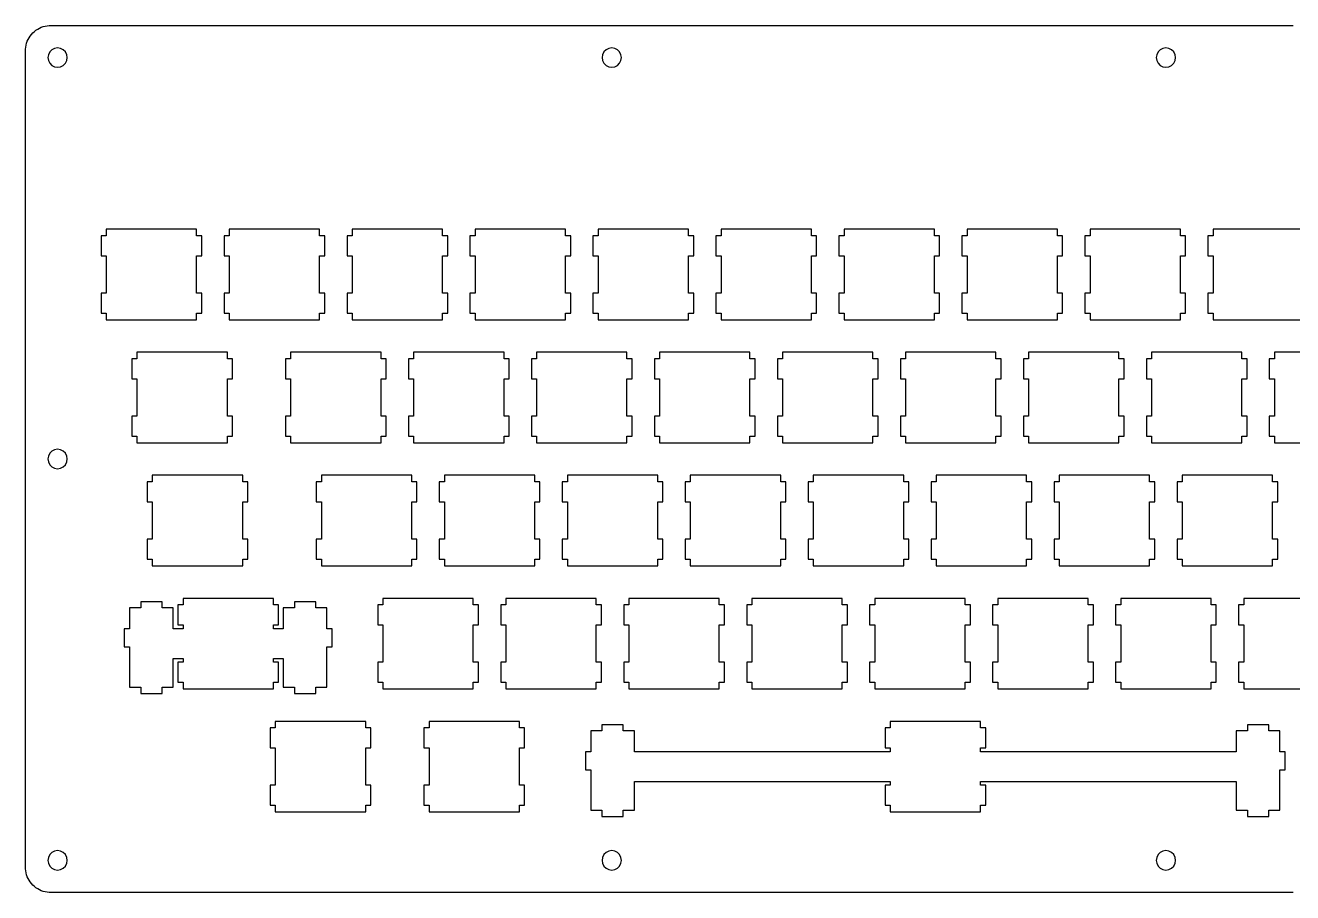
# Model space of a CAD drawing. Extents: x 5 to 358, y -139 to -5.
# Drawn here: x 5 to 201.3, y -139.3 to -5 of the extents above; entities that cross this region are included whole.
import ezdxf

# ---------------------------------------------------------------- set-up
doc = ezdxf.new("R2010")
doc.units = 0
doc.layers.get('0').update_dxf_attribs({"linetype": 'continuous'})

# ---------------------------------------------------------------- blocks, each defined once
blk = doc.blocks.new('CUT')
at = {"color": 0}
for points in [[(6.4, -5.96), (6.65, -5.76)], [(6.65, -5.76), (6.91, -5.59)], [(6.91, -5.59), (7.18, -5.44)], [(7.18, -5.44), (7.47, -5.3)], [(7.47, -5.3), (7.76, -5.2)], [(7.76, -5.2), (8.07, -5.11)], [(8.07, -5.11), (8.38, -5.05)], [(8.38, -5.05), (8.69, -5.01)], [(8.69, -5.01), (9, -5)], [(9, -5), (13.93, -5), (18.87, -5), (23.8, -5), (28.74, -5), (33.67, -5), (38.6, -5), (43.54, -5), (48.47, -5), (53.41, -5), (58.34, -5), (63.27, -5), (68.21, -5), (73.14, -5), (78.08, -5), (83.01, -5), (87.94, -5), (92.88, -5), (97.81, -5), (102.75, -5), (107.68, -5), (112.61, -5), (117.55, -5), (122.48, -5), (127.42, -5), (132.35, -5), (137.28, -5), (142.22, -5), (147.15, -5), (152.09, -5), (157.02, -5), (161.95, -5), (166.89, -5), (171.82, -5), (176.76, -5), (181.69, -5), (186.62, -5), (191.56, -5), (196.49, -5), (201.42, -5)], [(5.11, -8.07), (5.2, -7.76)], [(5.2, -7.76), (5.3, -7.47)], [(5.3, -7.47), (5.44, -7.18)], [(5.44, -7.18), (5.59, -6.91)], [(5.59, -6.91), (5.76, -6.65)], [(5.76, -6.65), (5.96, -6.4)], [(5.96, -6.4), (6.17, -6.17)], [(6.17, -6.17), (6.4, -5.96)], [(5, -9), (5.01, -8.69)], [(5, -135.3), (5, -130.44), (5, -125.59), (5, -120.73), (5, -115.87), (5, -111.01), (5, -106.16), (5, -101.3), (5, -96.44), (5, -91.58), (5, -86.72), (5, -81.87), (5, -77.01), (5, -72.15), (5, -67.29), (5, -62.44), (5, -57.58), (5, -52.72), (5, -47.86), (5, -43.01), (5, -38.15), (5, -33.29), (5, -28.43), (5, -23.57), (5, -18.72), (5, -13.86), (5, -9)], [(5.01, -8.69), (5.05, -8.38)], [(5.05, -8.38), (5.11, -8.07)], [(8.57, -9.54), (8.5, -10)], [(8.79, -9.12), (8.57, -9.54)], [(9.12, -8.79), (8.79, -9.12)], [(9.54, -8.57), (9.12, -8.79)], [(10, -8.5), (9.54, -8.57)], [(10.46, -8.57), (10, -8.5)], [(10.88, -8.79), (10.46, -8.57)], [(11.21, -9.12), (10.88, -8.79)], [(11.43, -9.54), (11.21, -9.12)], [(11.5, -10), (11.43, -9.54)], [(94.42, -9.54), (94.34, -10)], [(94.63, -9.12), (94.42, -9.54)], [(94.96, -8.79), (94.63, -9.12)], [(95.38, -8.57), (94.96, -8.79)], [(95.84, -8.5), (95.38, -8.57)], [(96.31, -8.57), (95.84, -8.5)], [(96.73, -8.79), (96.31, -8.57)], [(97.06, -9.12), (96.73, -8.79)], [(97.27, -9.54), (97.06, -9.12)], [(97.34, -10), (97.27, -9.54)], [(180.26, -9.54), (180.19, -10)], [(180.47, -9.12), (180.26, -9.54)], [(180.81, -8.79), (180.47, -9.12)], [(181.22, -8.57), (180.81, -8.79)], [(181.69, -8.5), (181.22, -8.57)], [(182.15, -8.57), (181.69, -8.5)], [(182.57, -8.79), (182.15, -8.57)], [(182.9, -9.12), (182.57, -8.79)], [(183.12, -9.54), (182.9, -9.12)], [(183.19, -10), (183.12, -9.54)], [(8.5, -10), (8.57, -10.46)], [(8.57, -10.46), (8.79, -10.88)], [(8.79, -10.88), (9.12, -11.21)], [(9.12, -11.21), (9.54, -11.43)], [(9.54, -11.43), (10, -11.5)], [(10, -11.5), (10.46, -11.43)], [(10.46, -11.43), (10.88, -11.21)], [(10.88, -11.21), (11.21, -10.88)], [(11.21, -10.88), (11.43, -10.46)], [(11.43, -10.46), (11.5, -10)], [(94.34, -10), (94.42, -10.46)], [(94.42, -10.46), (94.63, -10.88)], [(94.63, -10.88), (94.96, -11.21)], [(94.96, -11.21), (95.38, -11.43)], [(95.38, -11.43), (95.84, -11.5)], [(95.84, -11.5), (96.31, -11.43)], [(96.31, -11.43), (96.73, -11.21)], [(96.73, -11.21), (97.06, -10.88)], [(97.06, -10.88), (97.27, -10.46)], [(97.27, -10.46), (97.34, -10)], [(180.19, -10), (180.26, -10.46)], [(180.26, -10.46), (180.47, -10.88)], [(180.47, -10.88), (180.81, -11.21)], [(180.81, -11.21), (181.22, -11.43)], [(181.22, -11.43), (181.69, -11.5)], [(181.69, -11.5), (182.15, -11.43)], [(182.15, -11.43), (182.57, -11.21)], [(182.57, -11.21), (182.9, -10.88)], [(182.9, -10.88), (183.12, -10.46)], [(183.12, -10.46), (183.19, -10)], [(31.53, -36.58), (26.86, -36.58), (22.19, -36.58), (17.53, -36.58)], [(17.53, -36.58), (17.53, -37.58)], [(31.53, -37.58), (31.53, -36.58)], [(50.58, -36.58), (45.91, -36.58), (41.24, -36.58), (36.58, -36.58)], [(36.58, -36.58), (36.58, -37.58)], [(50.58, -37.58), (50.58, -36.58)], [(69.63, -36.58), (64.96, -36.58), (60.29, -36.58), (55.63, -36.58)], [(55.63, -36.58), (55.63, -37.58)], [(69.63, -37.58), (69.63, -36.58)], [(88.68, -36.58), (84.01, -36.58), (79.34, -36.58), (74.68, -36.58)], [(74.68, -36.58), (74.68, -37.58)], [(88.68, -37.58), (88.68, -36.58)], [(107.73, -36.58), (103.06, -36.58), (98.39, -36.58), (93.73, -36.58)], [(93.73, -36.58), (93.73, -37.58)], [(107.73, -37.58), (107.73, -36.58)], [(126.78, -36.58), (122.11, -36.58), (117.44, -36.58), (112.78, -36.58)], [(112.78, -36.58), (112.78, -37.58)], [(126.78, -37.58), (126.78, -36.58)], [(145.83, -36.58), (141.16, -36.58), (136.49, -36.58), (131.83, -36.58)], [(131.83, -36.58), (131.83, -37.58)], [(145.83, -37.58), (145.83, -36.58)], [(164.88, -36.58), (160.21, -36.58), (155.54, -36.58), (150.88, -36.58)], [(150.88, -36.58), (150.88, -37.58)], [(164.88, -37.58), (164.88, -36.58)], [(183.93, -36.58), (179.26, -36.58), (174.59, -36.58), (169.93, -36.58)], [(169.93, -36.58), (169.93, -37.58)], [(183.93, -37.58), (183.93, -36.58)], [(202.98, -36.58), (198.31, -36.58), (193.64, -36.58), (188.98, -36.58)], [(188.98, -36.58), (188.98, -37.58)], [(16.73, -37.58), (16.73, -40.68)], [(17.53, -37.58), (16.73, -37.58)], [(32.32, -37.58), (31.53, -37.58)], [(32.32, -40.68), (32.32, -37.58)], [(35.78, -37.58), (35.78, -40.68)], [(36.58, -37.58), (35.78, -37.58)], [(51.38, -37.58), (50.58, -37.58)], [(51.38, -40.68), (51.38, -37.58)], [(54.83, -37.58), (54.83, -40.68)], [(55.63, -37.58), (54.83, -37.58)], [(70.43, -37.58), (69.63, -37.58)], [(70.43, -40.68), (70.43, -37.58)], [(73.88, -37.58), (73.88, -40.68)], [(74.68, -37.58), (73.88, -37.58)], [(89.48, -37.58), (88.68, -37.58)], [(89.48, -40.68), (89.48, -37.58)], [(92.93, -37.58), (92.93, -40.68)], [(93.73, -37.58), (92.93, -37.58)], [(108.53, -37.58), (107.73, -37.58)], [(108.53, -40.68), (108.53, -37.58)], [(111.98, -37.58), (111.98, -40.68)], [(112.78, -37.58), (111.98, -37.58)], [(127.58, -37.58), (126.78, -37.58)], [(127.58, -40.68), (127.58, -37.58)], [(131.03, -37.58), (131.03, -40.68)], [(131.83, -37.58), (131.03, -37.58)], [(146.63, -37.58), (145.83, -37.58)], [(146.63, -40.68), (146.63, -37.58)], [(150.08, -37.58), (150.08, -40.68)], [(150.88, -37.58), (150.08, -37.58)], [(165.68, -37.58), (164.88, -37.58)], [(165.68, -40.68), (165.68, -37.58)], [(169.13, -37.58), (169.13, -40.68)], [(169.93, -37.58), (169.13, -37.58)], [(184.73, -37.58), (183.93, -37.58)], [(184.73, -40.68), (184.73, -37.58)], [(188.18, -37.58), (188.18, -40.68)], [(188.98, -37.58), (188.18, -37.58)], [(16.73, -40.68), (17.53, -40.68)], [(17.53, -40.68), (17.53, -43.58), (17.53, -46.48)], [(31.53, -40.68), (32.32, -40.68)], [(31.53, -46.48), (31.53, -43.58), (31.53, -40.68)], [(35.78, -40.68), (36.58, -40.68)], [(36.58, -40.68), (36.58, -43.58), (36.58, -46.48)], [(50.58, -40.68), (51.38, -40.68)], [(50.58, -46.48), (50.58, -43.58), (50.58, -40.68)], [(54.83, -40.68), (55.63, -40.68)], [(55.63, -40.68), (55.63, -43.58), (55.63, -46.48)], [(69.63, -40.68), (70.43, -40.68)], [(69.63, -46.48), (69.63, -43.58), (69.63, -40.68)], [(73.88, -40.68), (74.68, -40.68)], [(74.68, -40.68), (74.68, -43.58), (74.68, -46.48)], [(88.68, -40.68), (89.48, -40.68)], [(88.68, -46.48), (88.68, -43.58), (88.68, -40.68)], [(92.93, -40.68), (93.73, -40.68)], [(93.73, -40.68), (93.73, -43.58), (93.73, -46.48)], [(107.73, -40.68), (108.53, -40.68)], [(107.73, -46.48), (107.73, -43.58), (107.73, -40.68)], [(111.98, -40.68), (112.78, -40.68)], [(112.78, -40.68), (112.78, -43.58), (112.78, -46.48)], [(126.78, -40.68), (127.58, -40.68)], [(126.78, -46.48), (126.78, -43.58), (126.78, -40.68)], [(131.03, -40.68), (131.83, -40.68)], [(131.83, -40.68), (131.83, -43.58), (131.83, -46.48)], [(145.83, -40.68), (146.63, -40.68)], [(145.83, -46.48), (145.83, -43.58), (145.83, -40.68)], [(150.08, -40.68), (150.88, -40.68)], [(150.88, -40.68), (150.88, -43.58), (150.88, -46.48)], [(164.88, -40.68), (165.68, -40.68)], [(164.88, -46.48), (164.88, -43.58), (164.88, -40.68)], [(169.13, -40.68), (169.93, -40.68)], [(169.93, -40.68), (169.93, -43.58), (169.93, -46.48)], [(183.93, -40.68), (184.73, -40.68)], [(183.93, -46.48), (183.93, -43.58), (183.93, -40.68)], [(188.18, -40.68), (188.98, -40.68)], [(188.98, -40.68), (188.98, -43.58), (188.98, -46.48)], [(16.73, -46.48), (16.73, -49.58)], [(17.53, -46.48), (16.73, -46.48)], [(32.32, -46.48), (31.53, -46.48)], [(32.32, -49.58), (32.32, -46.48)], [(35.78, -46.48), (35.78, -49.58)], [(36.58, -46.48), (35.78, -46.48)], [(51.38, -46.48), (50.58, -46.48)], [(51.38, -49.58), (51.38, -46.48)], [(54.83, -46.48), (54.83, -49.58)], [(55.63, -46.48), (54.83, -46.48)], [(70.43, -46.48), (69.63, -46.48)], [(70.43, -49.58), (70.43, -46.48)], [(73.88, -46.48), (73.88, -49.58)], [(74.68, -46.48), (73.88, -46.48)], [(89.48, -46.48), (88.68, -46.48)], [(89.48, -49.58), (89.48, -46.48)], [(92.93, -46.48), (92.93, -49.58)], [(93.73, -46.48), (92.93, -46.48)], [(108.53, -46.48), (107.73, -46.48)], [(108.53, -49.58), (108.53, -46.48)], [(111.98, -46.48), (111.98, -49.58)], [(112.78, -46.48), (111.98, -46.48)], [(127.58, -46.48), (126.78, -46.48)], [(127.58, -49.58), (127.58, -46.48)], [(131.03, -46.48), (131.03, -49.58)], [(131.83, -46.48), (131.03, -46.48)], [(146.63, -46.48), (145.83, -46.48)], [(146.63, -49.58), (146.63, -46.48)], [(150.08, -46.48), (150.08, -49.58)], [(150.88, -46.48), (150.08, -46.48)], [(165.68, -46.48), (164.88, -46.48)], [(165.68, -49.58), (165.68, -46.48)], [(169.13, -46.48), (169.13, -49.58)], [(169.93, -46.48), (169.13, -46.48)], [(184.73, -46.48), (183.93, -46.48)], [(184.73, -49.58), (184.73, -46.48)], [(188.18, -46.48), (188.18, -49.58)], [(188.98, -46.48), (188.18, -46.48)], [(16.73, -49.58), (17.53, -49.58)], [(17.53, -49.58), (17.53, -50.58)], [(17.53, -50.58), (22.19, -50.58), (26.86, -50.58), (31.53, -50.58)], [(31.53, -49.58), (32.32, -49.58)], [(31.53, -50.58), (31.53, -49.58)], [(35.78, -49.58), (36.58, -49.58)], [(36.58, -49.58), (36.58, -50.58)], [(36.58, -50.58), (41.24, -50.58), (45.91, -50.58), (50.58, -50.58)], [(50.58, -49.58), (51.38, -49.58)], [(50.58, -50.58), (50.58, -49.58)], [(54.83, -49.58), (55.63, -49.58)], [(55.63, -49.58), (55.63, -50.58)], [(55.63, -50.58), (60.29, -50.58), (64.96, -50.58), (69.63, -50.58)], [(69.63, -49.58), (70.43, -49.58)], [(69.63, -50.58), (69.63, -49.58)], [(73.88, -49.58), (74.68, -49.58)], [(74.68, -49.58), (74.68, -50.58)], [(74.68, -50.58), (79.34, -50.58), (84.01, -50.58), (88.68, -50.58)], [(88.68, -49.58), (89.48, -49.58)], [(88.68, -50.58), (88.68, -49.58)], [(92.93, -49.58), (93.73, -49.58)], [(93.73, -49.58), (93.73, -50.58)], [(93.73, -50.58), (98.39, -50.58), (103.06, -50.58), (107.73, -50.58)], [(107.73, -49.58), (108.53, -49.58)], [(107.73, -50.58), (107.73, -49.58)], [(111.98, -49.58), (112.78, -49.58)], [(112.78, -49.58), (112.78, -50.58)], [(112.78, -50.58), (117.44, -50.58), (122.11, -50.58), (126.78, -50.58)], [(126.78, -49.58), (127.58, -49.58)], [(126.78, -50.58), (126.78, -49.58)], [(131.03, -49.58), (131.83, -49.58)], [(131.83, -49.58), (131.83, -50.58)], [(131.83, -50.58), (136.49, -50.58), (141.16, -50.58), (145.83, -50.58)], [(145.83, -49.58), (146.63, -49.58)], [(145.83, -50.58), (145.83, -49.58)], [(150.08, -49.58), (150.88, -49.58)], [(150.88, -49.58), (150.88, -50.58)], [(150.88, -50.58), (155.54, -50.58), (160.21, -50.58), (164.88, -50.58)], [(164.88, -49.58), (165.68, -49.58)], [(164.88, -50.58), (164.88, -49.58)], [(169.13, -49.58), (169.93, -49.58)], [(169.93, -49.58), (169.93, -50.58)], [(169.93, -50.58), (174.59, -50.58), (179.26, -50.58), (183.93, -50.58)], [(183.93, -49.58), (184.73, -49.58)], [(183.93, -50.58), (183.93, -49.58)], [(188.18, -49.58), (188.98, -49.58)], [(188.98, -49.58), (188.98, -50.58)], [(188.98, -50.58), (193.64, -50.58), (198.31, -50.58), (202.98, -50.58)], [(21.49, -56.63), (21.49, -59.73)], [(22.29, -56.63), (21.49, -56.63)], [(36.29, -55.63), (31.62, -55.63), (26.95, -55.63), (22.29, -55.63)], [(22.29, -55.63), (22.29, -56.63)], [(36.29, -56.63), (36.29, -55.63)], [(37.09, -56.63), (36.29, -56.63)], [(37.09, -59.73), (37.09, -56.63)], [(45.3, -56.63), (45.3, -59.73)], [(46.1, -56.63), (45.3, -56.63)], [(60.1, -55.63), (55.43, -55.63), (50.77, -55.63), (46.1, -55.63)], [(46.1, -55.63), (46.1, -56.63)], [(60.1, -56.63), (60.1, -55.63)], [(60.9, -56.63), (60.1, -56.63)], [(60.9, -59.73), (60.9, -56.63)], [(64.35, -56.63), (64.35, -59.73)], [(65.15, -56.63), (64.35, -56.63)], [(79.15, -55.63), (74.48, -55.63), (69.82, -55.63), (65.15, -55.63)], [(65.15, -55.63), (65.15, -56.63)], [(79.15, -56.63), (79.15, -55.63)], [(79.95, -56.63), (79.15, -56.63)], [(79.95, -59.73), (79.95, -56.63)], [(83.4, -56.63), (83.4, -59.73)], [(84.2, -56.63), (83.4, -56.63)], [(98.2, -55.63), (93.53, -55.63), (88.87, -55.63), (84.2, -55.63)], [(84.2, -55.63), (84.2, -56.63)], [(98.2, -56.63), (98.2, -55.63)], [(99, -56.63), (98.2, -56.63)], [(99, -59.73), (99, -56.63)], [(102.45, -56.63), (102.45, -59.73)], [(103.25, -56.63), (102.45, -56.63)], [(117.25, -55.63), (112.58, -55.63), (107.92, -55.63), (103.25, -55.63)], [(103.25, -55.63), (103.25, -56.63)], [(117.25, -56.63), (117.25, -55.63)], [(118.05, -56.63), (117.25, -56.63)], [(118.05, -59.73), (118.05, -56.63)], [(121.5, -56.63), (121.5, -59.73)], [(122.3, -56.63), (121.5, -56.63)], [(136.3, -55.63), (131.63, -55.63), (126.97, -55.63), (122.3, -55.63)], [(122.3, -55.63), (122.3, -56.63)], [(136.3, -56.63), (136.3, -55.63)], [(137.1, -56.63), (136.3, -56.63)], [(137.1, -59.73), (137.1, -56.63)], [(140.55, -56.63), (140.55, -59.73)], [(141.35, -56.63), (140.55, -56.63)], [(155.35, -55.63), (150.68, -55.63), (146.02, -55.63), (141.35, -55.63)], [(141.35, -55.63), (141.35, -56.63)], [(155.35, -56.63), (155.35, -55.63)], [(156.15, -56.63), (155.35, -56.63)], [(156.15, -59.73), (156.15, -56.63)], [(159.6, -56.63), (159.6, -59.73)], [(160.4, -56.63), (159.6, -56.63)], [(174.4, -55.63), (169.73, -55.63), (165.07, -55.63), (160.4, -55.63)], [(160.4, -55.63), (160.4, -56.63)], [(174.4, -56.63), (174.4, -55.63)], [(175.2, -56.63), (174.4, -56.63)], [(175.2, -59.73), (175.2, -56.63)], [(178.65, -56.63), (178.65, -59.73)], [(179.45, -56.63), (178.65, -56.63)], [(193.45, -55.63), (188.78, -55.63), (184.12, -55.63), (179.45, -55.63)], [(179.45, -55.63), (179.45, -56.63)], [(193.45, -56.63), (193.45, -55.63)], [(194.25, -56.63), (193.45, -56.63)], [(194.25, -59.73), (194.25, -56.63)], [(197.7, -56.63), (197.7, -59.73)], [(198.5, -56.63), (197.7, -56.63)], [(212.5, -55.63), (207.83, -55.63), (203.17, -55.63), (198.5, -55.63)], [(198.5, -55.63), (198.5, -56.63)], [(21.49, -59.73), (22.29, -59.73)], [(22.29, -59.73), (22.29, -62.63), (22.29, -65.53)], [(36.29, -59.73), (37.09, -59.73)], [(36.29, -65.53), (36.29, -62.63), (36.29, -59.73)], [(45.3, -59.73), (46.1, -59.73)], [(46.1, -59.73), (46.1, -62.63), (46.1, -65.53)], [(60.1, -59.73), (60.9, -59.73)], [(60.1, -65.53), (60.1, -62.63), (60.1, -59.73)], [(64.35, -59.73), (65.15, -59.73)], [(65.15, -59.73), (65.15, -62.63), (65.15, -65.53)], [(79.15, -59.73), (79.95, -59.73)], [(79.15, -65.53), (79.15, -62.63), (79.15, -59.73)], [(83.4, -59.73), (84.2, -59.73)], [(84.2, -59.73), (84.2, -62.63), (84.2, -65.53)], [(98.2, -59.73), (99, -59.73)], [(98.2, -65.53), (98.2, -62.63), (98.2, -59.73)], [(102.45, -59.73), (103.25, -59.73)], [(103.25, -59.73), (103.25, -62.63), (103.25, -65.53)], [(117.25, -59.73), (118.05, -59.73)], [(117.25, -65.53), (117.25, -62.63), (117.25, -59.73)], [(121.5, -59.73), (122.3, -59.73)], [(122.3, -59.73), (122.3, -62.63), (122.3, -65.53)], [(136.3, -59.73), (137.1, -59.73)], [(136.3, -65.53), (136.3, -62.63), (136.3, -59.73)], [(140.55, -59.73), (141.35, -59.73)], [(141.35, -59.73), (141.35, -62.63), (141.35, -65.53)], [(155.35, -59.73), (156.15, -59.73)], [(155.35, -65.53), (155.35, -62.63), (155.35, -59.73)], [(159.6, -59.73), (160.4, -59.73)], [(160.4, -59.73), (160.4, -62.63), (160.4, -65.53)], [(174.4, -59.73), (175.2, -59.73)], [(174.4, -65.53), (174.4, -62.63), (174.4, -59.73)], [(178.65, -59.73), (179.45, -59.73)], [(179.45, -59.73), (179.45, -62.63), (179.45, -65.53)], [(193.45, -59.73), (194.25, -59.73)], [(193.45, -65.53), (193.45, -62.63), (193.45, -59.73)], [(197.7, -59.73), (198.5, -59.73)], [(198.5, -59.73), (198.5, -62.63), (198.5, -65.53)], [(21.49, -65.53), (21.49, -68.63)], [(22.29, -65.53), (21.49, -65.53)], [(37.09, -65.53), (36.29, -65.53)], [(37.09, -68.63), (37.09, -65.53)], [(45.3, -65.53), (45.3, -68.63)], [(46.1, -65.53), (45.3, -65.53)], [(60.9, -65.53), (60.1, -65.53)], [(60.9, -68.63), (60.9, -65.53)], [(64.35, -65.53), (64.35, -68.63)], [(65.15, -65.53), (64.35, -65.53)], [(79.95, -65.53), (79.15, -65.53)], [(79.95, -68.63), (79.95, -65.53)], [(83.4, -65.53), (83.4, -68.63)], [(84.2, -65.53), (83.4, -65.53)], [(99, -65.53), (98.2, -65.53)], [(99, -68.63), (99, -65.53)], [(102.45, -65.53), (102.45, -68.63)], [(103.25, -65.53), (102.45, -65.53)], [(118.05, -65.53), (117.25, -65.53)], [(118.05, -68.63), (118.05, -65.53)], [(121.5, -65.53), (121.5, -68.63)], [(122.3, -65.53), (121.5, -65.53)], [(137.1, -65.53), (136.3, -65.53)], [(137.1, -68.63), (137.1, -65.53)], [(140.55, -65.53), (140.55, -68.63)], [(141.35, -65.53), (140.55, -65.53)], [(156.15, -65.53), (155.35, -65.53)], [(156.15, -68.63), (156.15, -65.53)], [(159.6, -65.53), (159.6, -68.63)], [(160.4, -65.53), (159.6, -65.53)], [(175.2, -65.53), (174.4, -65.53)], [(175.2, -68.63), (175.2, -65.53)], [(178.65, -65.53), (178.65, -68.63)], [(179.45, -65.53), (178.65, -65.53)], [(194.25, -65.53), (193.45, -65.53)], [(194.25, -68.63), (194.25, -65.53)], [(197.7, -65.53), (197.7, -68.63)], [(198.5, -65.53), (197.7, -65.53)], [(21.49, -68.63), (22.29, -68.63)], [(22.29, -68.63), (22.29, -69.63)], [(36.29, -68.63), (37.09, -68.63)], [(36.29, -69.63), (36.29, -68.63)], [(45.3, -68.63), (46.1, -68.63)], [(46.1, -68.63), (46.1, -69.63)], [(60.1, -68.63), (60.9, -68.63)], [(60.1, -69.63), (60.1, -68.63)], [(64.35, -68.63), (65.15, -68.63)], [(65.15, -68.63), (65.15, -69.63)], [(79.15, -68.63), (79.95, -68.63)], [(79.15, -69.63), (79.15, -68.63)], [(83.4, -68.63), (84.2, -68.63)], [(84.2, -68.63), (84.2, -69.63)], [(98.2, -68.63), (99, -68.63)], [(98.2, -69.63), (98.2, -68.63)], [(102.45, -68.63), (103.25, -68.63)], [(103.25, -68.63), (103.25, -69.63)], [(117.25, -68.63), (118.05, -68.63)], [(117.25, -69.63), (117.25, -68.63)], [(121.5, -68.63), (122.3, -68.63)], [(122.3, -68.63), (122.3, -69.63)], [(136.3, -68.63), (137.1, -68.63)], [(136.3, -69.63), (136.3, -68.63)], [(140.55, -68.63), (141.35, -68.63)], [(141.35, -68.63), (141.35, -69.63)], [(155.35, -68.63), (156.15, -68.63)], [(155.35, -69.63), (155.35, -68.63)], [(159.6, -68.63), (160.4, -68.63)], [(160.4, -68.63), (160.4, -69.63)], [(174.4, -68.63), (175.2, -68.63)], [(174.4, -69.63), (174.4, -68.63)], [(178.65, -68.63), (179.45, -68.63)], [(179.45, -68.63), (179.45, -69.63)], [(193.45, -68.63), (194.25, -68.63)], [(193.45, -69.63), (193.45, -68.63)], [(197.7, -68.63), (198.5, -68.63)], [(198.5, -68.63), (198.5, -69.63)], [(10, -70.65), (9.54, -70.72)], [(10.46, -70.72), (10, -70.65)], [(22.29, -69.63), (26.95, -69.63), (31.62, -69.63), (36.29, -69.63)], [(46.1, -69.63), (50.77, -69.63), (55.43, -69.63), (60.1, -69.63)], [(65.15, -69.63), (69.82, -69.63), (74.48, -69.63), (79.15, -69.63)], [(84.2, -69.63), (88.87, -69.63), (93.53, -69.63), (98.2, -69.63)], [(103.25, -69.63), (107.92, -69.63), (112.58, -69.63), (117.25, -69.63)], [(122.3, -69.63), (126.97, -69.63), (131.63, -69.63), (136.3, -69.63)], [(141.35, -69.63), (146.02, -69.63), (150.68, -69.63), (155.35, -69.63)], [(160.4, -69.63), (165.07, -69.63), (169.73, -69.63), (174.4, -69.63)], [(179.45, -69.63), (184.12, -69.63), (188.78, -69.63), (193.45, -69.63)], [(198.5, -69.63), (203.17, -69.63), (207.83, -69.63), (212.5, -69.63)], [(8.57, -71.69), (8.5, -72.15)], [(8.5, -72.15), (8.57, -72.61)], [(8.79, -71.27), (8.57, -71.69)], [(8.57, -72.61), (8.79, -73.03)], [(9.12, -70.94), (8.79, -71.27)], [(9.54, -70.72), (9.12, -70.94)], [(10.88, -70.94), (10.46, -70.72)], [(11.21, -71.27), (10.88, -70.94)], [(11.43, -71.69), (11.21, -71.27)], [(11.21, -73.03), (11.43, -72.61)], [(11.5, -72.15), (11.43, -71.69)], [(11.43, -72.61), (11.5, -72.15)], [(8.79, -73.03), (9.12, -73.36)], [(9.12, -73.36), (9.54, -73.58)], [(9.54, -73.58), (10, -73.65)], [(10, -73.65), (10.46, -73.58)], [(10.46, -73.58), (10.88, -73.36)], [(10.88, -73.36), (11.21, -73.03)], [(23.87, -75.68), (23.87, -78.78)], [(24.67, -75.68), (23.87, -75.68)], [(38.67, -74.68), (34, -74.68), (29.34, -74.68), (24.67, -74.68)], [(24.67, -74.68), (24.67, -75.68)], [(38.67, -75.68), (38.67, -74.68)], [(39.47, -75.68), (38.67, -75.68)], [(39.47, -78.78), (39.47, -75.68)], [(50.06, -75.68), (50.06, -78.78)], [(50.86, -75.68), (50.06, -75.68)], [(64.86, -74.68), (60.2, -74.68), (55.53, -74.68), (50.86, -74.68)], [(50.86, -74.68), (50.86, -75.68)], [(64.86, -75.68), (64.86, -74.68)], [(65.66, -75.68), (64.86, -75.68)], [(65.66, -78.78), (65.66, -75.68)], [(69.11, -75.68), (69.11, -78.78)], [(69.91, -75.68), (69.11, -75.68)], [(83.91, -74.68), (79.25, -74.68), (74.58, -74.68), (69.91, -74.68)], [(69.91, -74.68), (69.91, -75.68)], [(83.91, -75.68), (83.91, -74.68)], [(84.71, -75.68), (83.91, -75.68)], [(84.71, -78.78), (84.71, -75.68)], [(88.16, -75.68), (88.16, -78.78)], [(88.96, -75.68), (88.16, -75.68)], [(102.96, -74.68), (98.3, -74.68), (93.63, -74.68), (88.96, -74.68)], [(88.96, -74.68), (88.96, -75.68)], [(102.96, -75.68), (102.96, -74.68)], [(103.76, -75.68), (102.96, -75.68)], [(103.76, -78.78), (103.76, -75.68)], [(107.21, -75.68), (107.21, -78.78)], [(108.01, -75.68), (107.21, -75.68)], [(122.01, -74.68), (117.35, -74.68), (112.68, -74.68), (108.01, -74.68)], [(108.01, -74.68), (108.01, -75.68)], [(122.01, -75.68), (122.01, -74.68)], [(122.81, -75.68), (122.01, -75.68)], [(122.81, -78.78), (122.81, -75.68)], [(126.26, -75.68), (126.26, -78.78)], [(127.06, -75.68), (126.26, -75.68)], [(141.06, -74.68), (136.4, -74.68), (131.73, -74.68), (127.06, -74.68)], [(127.06, -74.68), (127.06, -75.68)], [(141.06, -75.68), (141.06, -74.68)], [(141.86, -75.68), (141.06, -75.68)], [(141.86, -78.78), (141.86, -75.68)], [(145.31, -75.68), (145.31, -78.78)], [(146.11, -75.68), (145.31, -75.68)], [(160.11, -74.68), (155.45, -74.68), (150.78, -74.68), (146.11, -74.68)], [(146.11, -74.68), (146.11, -75.68)], [(160.11, -75.68), (160.11, -74.68)], [(160.91, -75.68), (160.11, -75.68)], [(160.91, -78.78), (160.91, -75.68)], [(164.36, -75.68), (164.36, -78.78)], [(165.16, -75.68), (164.36, -75.68)], [(179.16, -74.68), (174.5, -74.68), (169.83, -74.68), (165.16, -74.68)], [(165.16, -74.68), (165.16, -75.68)], [(179.16, -75.68), (179.16, -74.68)], [(179.96, -75.68), (179.16, -75.68)], [(179.96, -78.78), (179.96, -75.68)], [(183.41, -75.68), (183.41, -78.78)], [(184.21, -75.68), (183.41, -75.68)], [(198.21, -74.68), (193.55, -74.68), (188.88, -74.68), (184.21, -74.68)], [(184.21, -74.68), (184.21, -75.68)], [(198.21, -75.68), (198.21, -74.68)], [(199.01, -75.68), (198.21, -75.68)], [(199.01, -78.78), (199.01, -75.68)], [(23.87, -78.78), (24.67, -78.78)], [(24.67, -78.78), (24.67, -81.68), (24.67, -84.58)], [(38.67, -78.78), (39.47, -78.78)], [(38.67, -84.58), (38.67, -81.68), (38.67, -78.78)], [(50.06, -78.78), (50.86, -78.78)], [(50.86, -78.78), (50.86, -81.68), (50.86, -84.58)], [(64.86, -78.78), (65.66, -78.78)], [(64.86, -84.58), (64.86, -81.68), (64.86, -78.78)], [(69.11, -78.78), (69.91, -78.78)], [(69.91, -78.78), (69.91, -81.68), (69.91, -84.58)], [(83.91, -78.78), (84.71, -78.78)], [(83.91, -84.58), (83.91, -81.68), (83.91, -78.78)], [(88.16, -78.78), (88.96, -78.78)], [(88.96, -78.78), (88.96, -81.68), (88.96, -84.58)], [(102.96, -78.78), (103.76, -78.78)], [(102.96, -84.58), (102.96, -81.68), (102.96, -78.78)], [(107.21, -78.78), (108.01, -78.78)], [(108.01, -78.78), (108.01, -81.68), (108.01, -84.58)], [(122.01, -78.78), (122.81, -78.78)], [(122.01, -84.58), (122.01, -81.68), (122.01, -78.78)], [(126.26, -78.78), (127.06, -78.78)], [(127.06, -78.78), (127.06, -81.68), (127.06, -84.58)], [(141.06, -78.78), (141.86, -78.78)], [(141.06, -84.58), (141.06, -81.68), (141.06, -78.78)], [(145.31, -78.78), (146.11, -78.78)], [(146.11, -78.78), (146.11, -81.68), (146.11, -84.58)], [(160.11, -78.78), (160.91, -78.78)], [(160.11, -84.58), (160.11, -81.68), (160.11, -78.78)], [(164.36, -78.78), (165.16, -78.78)], [(165.16, -78.78), (165.16, -81.68), (165.16, -84.58)], [(179.16, -78.78), (179.96, -78.78)], [(179.16, -84.58), (179.16, -81.68), (179.16, -78.78)], [(183.41, -78.78), (184.21, -78.78)], [(184.21, -78.78), (184.21, -81.68), (184.21, -84.58)], [(198.21, -78.78), (199.01, -78.78)], [(198.21, -84.58), (198.21, -81.68), (198.21, -78.78)], [(23.87, -84.58), (23.87, -87.68)], [(24.67, -84.58), (23.87, -84.58)], [(39.47, -84.58), (38.67, -84.58)], [(39.47, -87.68), (39.47, -84.58)], [(50.06, -84.58), (50.06, -87.68)], [(50.86, -84.58), (50.06, -84.58)], [(65.66, -84.58), (64.86, -84.58)], [(65.66, -87.68), (65.66, -84.58)], [(69.11, -84.58), (69.11, -87.68)], [(69.91, -84.58), (69.11, -84.58)], [(84.71, -84.58), (83.91, -84.58)], [(84.71, -87.68), (84.71, -84.58)], [(88.16, -84.58), (88.16, -87.68)], [(88.96, -84.58), (88.16, -84.58)], [(103.76, -84.58), (102.96, -84.58)], [(103.76, -87.68), (103.76, -84.58)], [(107.21, -84.58), (107.21, -87.68)], [(108.01, -84.58), (107.21, -84.58)], [(122.81, -84.58), (122.01, -84.58)], [(122.81, -87.68), (122.81, -84.58)], [(126.26, -84.58), (126.26, -87.68)], [(127.06, -84.58), (126.26, -84.58)], [(141.86, -84.58), (141.06, -84.58)], [(141.86, -87.68), (141.86, -84.58)], [(145.31, -84.58), (145.31, -87.68)], [(146.11, -84.58), (145.31, -84.58)], [(160.91, -84.58), (160.11, -84.58)], [(160.91, -87.68), (160.91, -84.58)], [(164.36, -84.58), (164.36, -87.68)], [(165.16, -84.58), (164.36, -84.58)], [(179.96, -84.58), (179.16, -84.58)], [(179.96, -87.68), (179.96, -84.58)], [(183.41, -84.58), (183.41, -87.68)], [(184.21, -84.58), (183.41, -84.58)], [(199.01, -84.58), (198.21, -84.58)], [(199.01, -87.68), (199.01, -84.58)], [(23.87, -87.68), (24.67, -87.68)], [(24.67, -87.68), (24.67, -88.68)], [(38.67, -87.68), (39.47, -87.68)], [(38.67, -88.68), (38.67, -87.68)], [(50.06, -87.68), (50.86, -87.68)], [(50.86, -87.68), (50.86, -88.68)], [(64.86, -87.68), (65.66, -87.68)], [(64.86, -88.68), (64.86, -87.68)], [(69.11, -87.68), (69.91, -87.68)], [(69.91, -87.68), (69.91, -88.68)], [(83.91, -87.68), (84.71, -87.68)], [(83.91, -88.68), (83.91, -87.68)], [(88.16, -87.68), (88.96, -87.68)], [(88.96, -87.68), (88.96, -88.68)], [(102.96, -87.68), (103.76, -87.68)], [(102.96, -88.68), (102.96, -87.68)], [(107.21, -87.68), (108.01, -87.68)], [(108.01, -87.68), (108.01, -88.68)], [(122.01, -87.68), (122.81, -87.68)], [(122.01, -88.68), (122.01, -87.68)], [(126.26, -87.68), (127.06, -87.68)], [(127.06, -87.68), (127.06, -88.68)], [(141.06, -87.68), (141.86, -87.68)], [(141.06, -88.68), (141.06, -87.68)], [(145.31, -87.68), (146.11, -87.68)], [(146.11, -87.68), (146.11, -88.68)], [(160.11, -87.68), (160.91, -87.68)], [(160.11, -88.68), (160.11, -87.68)], [(164.36, -87.68), (165.16, -87.68)], [(165.16, -87.68), (165.16, -88.68)], [(179.16, -87.68), (179.96, -87.68)], [(179.16, -88.68), (179.16, -87.68)], [(183.41, -87.68), (184.21, -87.68)], [(184.21, -87.68), (184.21, -88.68)], [(198.21, -87.68), (199.01, -87.68)], [(198.21, -88.68), (198.21, -87.68)], [(24.67, -88.68), (29.34, -88.68), (34, -88.68), (38.67, -88.68)], [(50.86, -88.68), (55.53, -88.68), (60.2, -88.68), (64.86, -88.68)], [(69.91, -88.68), (74.58, -88.68), (79.25, -88.68), (83.91, -88.68)], [(88.96, -88.68), (93.63, -88.68), (98.3, -88.68), (102.96, -88.68)], [(108.01, -88.68), (112.68, -88.68), (117.35, -88.68), (122.01, -88.68)], [(127.06, -88.68), (131.73, -88.68), (136.4, -88.68), (141.06, -88.68)], [(146.11, -88.68), (150.78, -88.68), (155.45, -88.68), (160.11, -88.68)], [(165.16, -88.68), (169.83, -88.68), (174.5, -88.68), (179.16, -88.68)], [(184.21, -88.68), (188.88, -88.68), (193.55, -88.68), (198.21, -88.68)], [(43.43, -93.73), (38.77, -93.73), (34.1, -93.73), (29.43, -93.73)], [(29.43, -93.73), (29.43, -94.73)], [(43.43, -94.73), (43.43, -93.73)], [(74.39, -93.73), (69.72, -93.73), (65.05, -93.73), (60.39, -93.73)], [(60.39, -93.73), (60.39, -94.73)], [(74.39, -94.73), (74.39, -93.73)], [(93.44, -93.73), (88.77, -93.73), (84.1, -93.73), (79.44, -93.73)], [(79.44, -93.73), (79.44, -94.73)], [(93.44, -94.73), (93.44, -93.73)], [(112.49, -93.73), (107.82, -93.73), (103.15, -93.73), (98.49, -93.73)], [(98.49, -93.73), (98.49, -94.73)], [(112.49, -94.73), (112.49, -93.73)], [(131.54, -93.73), (126.87, -93.73), (122.2, -93.73), (117.54, -93.73)], [(117.54, -93.73), (117.54, -94.73)], [(131.54, -94.73), (131.54, -93.73)], [(150.59, -93.73), (145.92, -93.73), (141.25, -93.73), (136.59, -93.73)], [(136.59, -93.73), (136.59, -94.73)], [(150.59, -94.73), (150.59, -93.73)], [(169.64, -93.73), (164.97, -93.73), (160.3, -93.73), (155.64, -93.73)], [(155.64, -93.73), (155.64, -94.73)], [(169.64, -94.73), (169.64, -93.73)], [(188.69, -93.73), (184.02, -93.73), (179.35, -93.73), (174.69, -93.73)], [(174.69, -93.73), (174.69, -94.73)], [(188.69, -94.73), (188.69, -93.73)], [(207.74, -93.73), (203.07, -93.73), (198.4, -93.73), (193.74, -93.73)], [(193.74, -93.73), (193.74, -94.73)], [(21.16, -95.2), (21.16, -98.43)], [(22.88, -95.2), (21.16, -95.2)], [(22.88, -94.28), (22.88, -95.2)], [(26.18, -94.28), (22.88, -94.28)], [(26.18, -95.2), (26.18, -94.28)], [(27.91, -95.2), (26.18, -95.2)], [(27.91, -98.43), (27.91, -95.2)], [(28.63, -94.73), (28.63, -97.83)], [(29.43, -94.73), (28.63, -94.73)], [(44.23, -94.73), (43.43, -94.73)], [(44.23, -97.83), (44.23, -94.73)], [(44.96, -95.2), (44.96, -98.43)], [(46.68, -95.2), (44.96, -95.2)], [(46.68, -94.28), (46.68, -95.2)], [(49.98, -94.28), (46.68, -94.28)], [(49.98, -95.2), (49.98, -94.28)], [(51.71, -95.2), (49.98, -95.2)], [(51.71, -98.43), (51.71, -95.2)], [(59.59, -94.73), (59.59, -97.83)], [(60.39, -94.73), (59.59, -94.73)], [(75.19, -94.73), (74.39, -94.73)], [(75.19, -97.83), (75.19, -94.73)], [(78.64, -94.73), (78.64, -97.83)], [(79.44, -94.73), (78.64, -94.73)], [(94.24, -94.73), (93.44, -94.73)], [(94.24, -97.83), (94.24, -94.73)], [(97.69, -94.73), (97.69, -97.83)], [(98.49, -94.73), (97.69, -94.73)], [(113.29, -94.73), (112.49, -94.73)], [(113.29, -97.83), (113.29, -94.73)], [(116.74, -94.73), (116.74, -97.83)], [(117.54, -94.73), (116.74, -94.73)], [(132.34, -94.73), (131.54, -94.73)], [(132.34, -97.83), (132.34, -94.73)], [(135.79, -94.73), (135.79, -97.83)], [(136.59, -94.73), (135.79, -94.73)], [(151.39, -94.73), (150.59, -94.73)], [(151.39, -97.83), (151.39, -94.73)], [(154.84, -94.73), (154.84, -97.83)], [(155.64, -94.73), (154.84, -94.73)], [(170.44, -94.73), (169.64, -94.73)], [(170.44, -97.83), (170.44, -94.73)], [(173.89, -94.73), (173.89, -97.83)], [(174.69, -94.73), (173.89, -94.73)], [(189.49, -94.73), (188.69, -94.73)], [(189.49, -97.83), (189.49, -94.73)], [(192.94, -94.73), (192.94, -97.83)], [(193.74, -94.73), (192.94, -94.73)], [(28.63, -97.83), (29.43, -97.83)], [(29.43, -97.83), (29.43, -98.43)], [(43.43, -97.83), (44.23, -97.83)], [(43.43, -98.43), (43.43, -97.83)], [(59.59, -97.83), (60.39, -97.83)], [(60.39, -97.83), (60.39, -100.73), (60.39, -103.63)], [(74.39, -97.83), (75.19, -97.83)], [(74.39, -103.63), (74.39, -100.73), (74.39, -97.83)], [(78.64, -97.83), (79.44, -97.83)], [(79.44, -97.83), (79.44, -100.73), (79.44, -103.63)], [(93.44, -97.83), (94.24, -97.83)], [(93.44, -103.63), (93.44, -100.73), (93.44, -97.83)], [(97.69, -97.83), (98.49, -97.83)], [(98.49, -97.83), (98.49, -100.73), (98.49, -103.63)], [(112.49, -97.83), (113.29, -97.83)], [(112.49, -103.63), (112.49, -100.73), (112.49, -97.83)], [(116.74, -97.83), (117.54, -97.83)], [(117.54, -97.83), (117.54, -100.73), (117.54, -103.63)], [(131.54, -97.83), (132.34, -97.83)], [(131.54, -103.63), (131.54, -100.73), (131.54, -97.83)], [(135.79, -97.83), (136.59, -97.83)], [(136.59, -97.83), (136.59, -100.73), (136.59, -103.63)], [(150.59, -97.83), (151.39, -97.83)], [(150.59, -103.63), (150.59, -100.73), (150.59, -97.83)], [(154.84, -97.83), (155.64, -97.83)], [(155.64, -97.83), (155.64, -100.73), (155.64, -103.63)], [(169.64, -97.83), (170.44, -97.83)], [(169.64, -103.63), (169.64, -100.73), (169.64, -97.83)], [(173.89, -97.83), (174.69, -97.83)], [(174.69, -97.83), (174.69, -100.73), (174.69, -103.63)], [(188.69, -97.83), (189.49, -97.83)], [(188.69, -103.63), (188.69, -100.73), (188.69, -97.83)], [(192.94, -97.83), (193.74, -97.83)], [(193.74, -97.83), (193.74, -100.73), (193.74, -103.63)], [(20.33, -98.43), (20.33, -101.23)], [(21.16, -98.43), (20.33, -98.43)], [(29.43, -98.43), (27.91, -98.43)], [(44.96, -98.43), (43.43, -98.43)], [(52.53, -98.43), (51.71, -98.43)], [(52.53, -101.23), (52.53, -98.43)], [(20.33, -101.23), (21.16, -101.23)], [(21.16, -101.23), (21.16, -104.36), (21.16, -107.5)], [(51.71, -101.23), (52.53, -101.23)], [(51.71, -107.5), (51.71, -104.36), (51.71, -101.23)], [(27.91, -103.03), (29.43, -103.03)], [(27.91, -107.5), (27.91, -103.03)], [(28.63, -103.63), (28.63, -106.73)], [(29.43, -103.63), (28.63, -103.63)], [(29.43, -103.03), (29.43, -103.63)], [(43.43, -103.03), (44.96, -103.03)], [(43.43, -103.63), (43.43, -103.03)], [(44.23, -103.63), (43.43, -103.63)], [(44.23, -106.73), (44.23, -103.63)], [(44.96, -103.03), (44.96, -107.5)], [(59.59, -103.63), (59.59, -106.73)], [(60.39, -103.63), (59.59, -103.63)], [(75.19, -103.63), (74.39, -103.63)], [(75.19, -106.73), (75.19, -103.63)], [(78.64, -103.63), (78.64, -106.73)], [(79.44, -103.63), (78.64, -103.63)], [(94.24, -103.63), (93.44, -103.63)], [(94.24, -106.73), (94.24, -103.63)], [(97.69, -103.63), (97.69, -106.73)], [(98.49, -103.63), (97.69, -103.63)], [(113.29, -103.63), (112.49, -103.63)], [(113.29, -106.73), (113.29, -103.63)], [(116.74, -103.63), (116.74, -106.73)], [(117.54, -103.63), (116.74, -103.63)], [(132.34, -103.63), (131.54, -103.63)], [(132.34, -106.73), (132.34, -103.63)], [(135.79, -103.63), (135.79, -106.73)], [(136.59, -103.63), (135.79, -103.63)], [(151.39, -103.63), (150.59, -103.63)], [(151.39, -106.73), (151.39, -103.63)], [(154.84, -103.63), (154.84, -106.73)], [(155.64, -103.63), (154.84, -103.63)], [(170.44, -103.63), (169.64, -103.63)], [(170.44, -106.73), (170.44, -103.63)], [(173.89, -103.63), (173.89, -106.73)], [(174.69, -103.63), (173.89, -103.63)], [(189.49, -103.63), (188.69, -103.63)], [(189.49, -106.73), (189.49, -103.63)], [(192.94, -103.63), (192.94, -106.73)], [(193.74, -103.63), (192.94, -103.63)], [(21.16, -107.5), (22.88, -107.5)], [(22.88, -107.5), (22.88, -108.48)], [(26.18, -107.5), (27.91, -107.5)], [(26.18, -108.48), (26.18, -107.5)], [(28.63, -106.73), (29.43, -106.73)], [(29.43, -106.73), (29.43, -107.73)], [(29.43, -107.73), (34.1, -107.73), (38.77, -107.73), (43.43, -107.73)], [(43.43, -106.73), (44.23, -106.73)], [(43.43, -107.73), (43.43, -106.73)], [(44.96, -107.5), (46.68, -107.5)], [(46.68, -107.5), (46.68, -108.48)], [(49.98, -107.5), (51.71, -107.5)], [(49.98, -108.48), (49.98, -107.5)], [(59.59, -106.73), (60.39, -106.73)], [(60.39, -106.73), (60.39, -107.73)], [(60.39, -107.73), (65.05, -107.73), (69.72, -107.73), (74.39, -107.73)], [(74.39, -106.73), (75.19, -106.73)], [(74.39, -107.73), (74.39, -106.73)], [(78.64, -106.73), (79.44, -106.73)], [(79.44, -106.73), (79.44, -107.73)], [(79.44, -107.73), (84.1, -107.73), (88.77, -107.73), (93.44, -107.73)], [(93.44, -106.73), (94.24, -106.73)], [(93.44, -107.73), (93.44, -106.73)], [(97.69, -106.73), (98.49, -106.73)], [(98.49, -106.73), (98.49, -107.73)], [(98.49, -107.73), (103.15, -107.73), (107.82, -107.73), (112.49, -107.73)], [(112.49, -106.73), (113.29, -106.73)], [(112.49, -107.73), (112.49, -106.73)], [(116.74, -106.73), (117.54, -106.73)], [(117.54, -106.73), (117.54, -107.73)], [(117.54, -107.73), (122.2, -107.73), (126.87, -107.73), (131.54, -107.73)], [(131.54, -106.73), (132.34, -106.73)], [(131.54, -107.73), (131.54, -106.73)], [(135.79, -106.73), (136.59, -106.73)], [(136.59, -106.73), (136.59, -107.73)], [(136.59, -107.73), (141.25, -107.73), (145.92, -107.73), (150.59, -107.73)], [(150.59, -106.73), (151.39, -106.73)], [(150.59, -107.73), (150.59, -106.73)], [(154.84, -106.73), (155.64, -106.73)], [(155.64, -106.73), (155.64, -107.73)], [(155.64, -107.73), (160.3, -107.73), (164.97, -107.73), (169.64, -107.73)], [(169.64, -106.73), (170.44, -106.73)], [(169.64, -107.73), (169.64, -106.73)], [(173.89, -106.73), (174.69, -106.73)], [(174.69, -106.73), (174.69, -107.73)], [(174.69, -107.73), (179.35, -107.73), (184.02, -107.73), (188.69, -107.73)], [(188.69, -106.73), (189.49, -106.73)], [(188.69, -107.73), (188.69, -106.73)], [(192.94, -106.73), (193.74, -106.73)], [(193.74, -106.73), (193.74, -107.73)], [(193.74, -107.73), (198.4, -107.73), (203.07, -107.73), (207.74, -107.73)], [(22.88, -108.48), (26.18, -108.48)], [(46.68, -108.48), (49.98, -108.48)], [(42.92, -113.78), (42.92, -116.88)], [(43.72, -113.78), (42.92, -113.78)], [(57.72, -112.78), (53.05, -112.78), (48.39, -112.78), (43.72, -112.78)], [(43.72, -112.78), (43.72, -113.78)], [(57.72, -113.78), (57.72, -112.78)], [(58.52, -113.78), (57.72, -113.78)], [(58.52, -116.88), (58.52, -113.78)], [(66.73, -113.78), (66.73, -116.88)], [(67.53, -113.78), (66.73, -113.78)], [(81.53, -112.78), (76.87, -112.78), (72.2, -112.78), (67.53, -112.78)], [(67.53, -112.78), (67.53, -113.78)], [(81.53, -113.78), (81.53, -112.78)], [(82.33, -113.78), (81.53, -113.78)], [(82.33, -116.88), (82.33, -113.78)], [(94.32, -113.33), (94.32, -114.25)], [(97.62, -113.33), (94.32, -113.33)], [(97.62, -114.25), (97.62, -113.33)], [(138.17, -113.78), (138.17, -116.88)], [(138.97, -113.78), (138.17, -113.78)], [(152.97, -112.78), (148.3, -112.78), (143.64, -112.78), (138.97, -112.78)], [(138.97, -112.78), (138.97, -113.78)], [(152.97, -113.78), (152.97, -112.78)], [(153.77, -113.78), (152.97, -113.78)], [(153.77, -116.88), (153.77, -113.78)], [(194.32, -113.33), (194.32, -114.25)], [(197.62, -113.33), (194.32, -113.33)], [(197.62, -114.25), (197.62, -113.33)], [(92.59, -114.25), (92.59, -117.48)], [(94.32, -114.25), (92.59, -114.25)], [(99.34, -114.25), (97.62, -114.25)], [(99.34, -117.48), (99.34, -114.25)], [(192.59, -114.25), (192.59, -117.48)], [(194.32, -114.25), (192.59, -114.25)], [(199.34, -114.25), (197.62, -114.25)], [(199.34, -117.48), (199.34, -114.25)], [(42.92, -116.88), (43.72, -116.88)], [(43.72, -116.88), (43.72, -119.78), (43.72, -122.68)], [(57.72, -116.88), (58.52, -116.88)], [(57.72, -122.68), (57.72, -119.78), (57.72, -116.88)], [(66.73, -116.88), (67.53, -116.88)], [(67.53, -116.88), (67.53, -119.78), (67.53, -122.68)], [(81.53, -116.88), (82.33, -116.88)], [(81.53, -122.68), (81.53, -119.78), (81.53, -116.88)], [(91.77, -117.48), (91.77, -120.28)], [(92.59, -117.48), (91.77, -117.48)], [(138.97, -117.48), (134.02, -117.48), (129.06, -117.48), (124.11, -117.48), (119.16, -117.48), (114.2, -117.48), (109.25, -117.48), (104.3, -117.48), (99.34, -117.48)], [(138.17, -116.88), (138.97, -116.88)], [(138.97, -116.88), (138.97, -117.48)], [(152.97, -116.88), (153.77, -116.88)], [(152.97, -117.48), (152.97, -116.88)], [(192.59, -117.48), (187.64, -117.48), (182.69, -117.48), (177.73, -117.48), (172.78, -117.48), (167.83, -117.48), (162.88, -117.48), (157.92, -117.48), (152.97, -117.48)], [(200.17, -117.48), (199.34, -117.48)], [(200.17, -120.28), (200.17, -117.48)], [(91.77, -120.28), (92.59, -120.28)], [(92.59, -120.28), (92.59, -123.41), (92.59, -126.55)], [(199.34, -120.28), (200.17, -120.28)], [(199.34, -126.55), (199.34, -123.41), (199.34, -120.28)], [(42.92, -122.68), (42.92, -125.78)], [(43.72, -122.68), (42.92, -122.68)], [(58.52, -122.68), (57.72, -122.68)], [(58.52, -125.78), (58.52, -122.68)], [(66.73, -122.68), (66.73, -125.78)], [(67.53, -122.68), (66.73, -122.68)], [(82.33, -122.68), (81.53, -122.68)], [(82.33, -125.78), (82.33, -122.68)], [(99.34, -122.08), (104.3, -122.08), (109.25, -122.08), (114.2, -122.08), (119.16, -122.08), (124.11, -122.08), (129.06, -122.08), (134.02, -122.08), (138.97, -122.08)], [(99.34, -126.55), (99.34, -122.08)], [(138.17, -122.68), (138.17, -125.78)], [(138.97, -122.68), (138.17, -122.68)], [(138.97, -122.08), (138.97, -122.68)], [(152.97, -122.08), (157.92, -122.08), (162.88, -122.08), (167.83, -122.08), (172.78, -122.08), (177.73, -122.08), (182.69, -122.08), (187.64, -122.08), (192.59, -122.08)], [(152.97, -122.68), (152.97, -122.08)], [(153.77, -122.68), (152.97, -122.68)], [(153.77, -125.78), (153.77, -122.68)], [(192.59, -122.08), (192.59, -126.55)], [(42.92, -125.78), (43.72, -125.78)], [(43.72, -125.78), (43.72, -126.78)], [(43.72, -126.78), (48.39, -126.78), (53.05, -126.78), (57.72, -126.78)], [(57.72, -125.78), (58.52, -125.78)], [(57.72, -126.78), (57.72, -125.78)], [(66.73, -125.78), (67.53, -125.78)], [(67.53, -125.78), (67.53, -126.78)], [(67.53, -126.78), (72.2, -126.78), (76.87, -126.78), (81.53, -126.78)], [(81.53, -125.78), (82.33, -125.78)], [(81.53, -126.78), (81.53, -125.78)], [(92.59, -126.55), (94.32, -126.55)], [(94.32, -126.55), (94.32, -127.53)], [(94.32, -127.53), (97.62, -127.53)], [(97.62, -126.55), (99.34, -126.55)], [(97.62, -127.53), (97.62, -126.55)], [(138.17, -125.78), (138.97, -125.78)], [(138.97, -125.78), (138.97, -126.78)], [(138.97, -126.78), (143.64, -126.78), (148.3, -126.78), (152.97, -126.78)], [(152.97, -125.78), (153.77, -125.78)], [(152.97, -126.78), (152.97, -125.78)], [(192.59, -126.55), (194.32, -126.55)], [(194.32, -126.55), (194.32, -127.53)], [(194.32, -127.53), (197.62, -127.53)], [(197.62, -126.55), (199.34, -126.55)], [(197.62, -127.53), (197.62, -126.55)], [(8.79, -133.42), (8.57, -133.84)], [(9.12, -133.09), (8.79, -133.42)], [(9.54, -132.88), (9.12, -133.09)], [(10, -132.8), (9.54, -132.88)], [(10.46, -132.88), (10, -132.8)], [(10.88, -133.09), (10.46, -132.88)], [(11.21, -133.42), (10.88, -133.09)], [(11.43, -133.84), (11.21, -133.42)], [(94.63, -133.42), (94.42, -133.84)], [(94.96, -133.09), (94.63, -133.42)], [(95.38, -132.88), (94.96, -133.09)], [(95.84, -132.8), (95.38, -132.88)], [(96.31, -132.88), (95.84, -132.8)], [(96.73, -133.09), (96.31, -132.88)], [(97.06, -133.42), (96.73, -133.09)], [(97.27, -133.84), (97.06, -133.42)], [(180.47, -133.42), (180.26, -133.84)], [(180.81, -133.09), (180.47, -133.42)], [(181.22, -132.88), (180.81, -133.09)], [(181.69, -132.8), (181.22, -132.88)], [(182.15, -132.88), (181.69, -132.8)], [(182.57, -133.09), (182.15, -132.88)], [(182.9, -133.42), (182.57, -133.09)], [(183.12, -133.84), (182.9, -133.42)], [(5.01, -135.62), (5, -135.3)], [(8.57, -133.84), (8.5, -134.3)], [(8.5, -134.3), (8.57, -134.76)], [(8.57, -134.76), (8.79, -135.18)], [(8.79, -135.18), (9.12, -135.51)], [(10.88, -135.51), (11.21, -135.18)], [(11.21, -135.18), (11.43, -134.76)], [(11.5, -134.3), (11.43, -133.84)], [(11.43, -134.76), (11.5, -134.3)], [(94.42, -133.84), (94.34, -134.3)], [(94.34, -134.3), (94.42, -134.76)], [(94.42, -134.76), (94.63, -135.18)], [(94.63, -135.18), (94.96, -135.51)], [(96.73, -135.51), (97.06, -135.18)], [(97.06, -135.18), (97.27, -134.76)], [(97.34, -134.3), (97.27, -133.84)], [(97.27, -134.76), (97.34, -134.3)], [(180.26, -133.84), (180.19, -134.3)], [(180.19, -134.3), (180.26, -134.76)], [(180.26, -134.76), (180.47, -135.18)], [(180.47, -135.18), (180.81, -135.51)], [(182.57, -135.51), (182.9, -135.18)], [(182.9, -135.18), (183.12, -134.76)], [(183.19, -134.3), (183.12, -133.84)], [(183.12, -134.76), (183.19, -134.3)], [(5.05, -135.93), (5.01, -135.62)], [(5.11, -136.24), (5.05, -135.93)], [(5.2, -136.54), (5.11, -136.24)], [(5.3, -136.83), (5.2, -136.54)], [(5.44, -137.12), (5.3, -136.83)], [(5.59, -137.39), (5.44, -137.12)], [(5.76, -137.65), (5.59, -137.39)], [(9.12, -135.51), (9.54, -135.73)], [(9.54, -135.73), (10, -135.8)], [(10, -135.8), (10.46, -135.73)], [(10.46, -135.73), (10.88, -135.51)], [(94.96, -135.51), (95.38, -135.73)], [(95.38, -135.73), (95.84, -135.8)], [(95.84, -135.8), (96.31, -135.73)], [(96.31, -135.73), (96.73, -135.51)], [(180.81, -135.51), (181.22, -135.73)], [(181.22, -135.73), (181.69, -135.8)], [(181.69, -135.8), (182.15, -135.73)], [(182.15, -135.73), (182.57, -135.51)], [(5.96, -137.9), (5.76, -137.65)], [(6.17, -138.13), (5.96, -137.9)], [(6.4, -138.34), (6.17, -138.13)], [(6.65, -138.54), (6.4, -138.34)], [(6.91, -138.71), (6.65, -138.54)], [(7.18, -138.87), (6.91, -138.71)], [(7.47, -139), (7.18, -138.87)], [(7.76, -139.11), (7.47, -139)], [(8.07, -139.19), (7.76, -139.11)], [(8.38, -139.25), (8.07, -139.19)], [(8.69, -139.29), (8.38, -139.25)], [(9, -139.3), (8.69, -139.29)], [(201.42, -139.3), (196.49, -139.3), (191.56, -139.3), (186.62, -139.3), (181.69, -139.3), (176.76, -139.3), (171.82, -139.3), (166.89, -139.3), (161.95, -139.3), (157.02, -139.3), (152.09, -139.3), (147.15, -139.3), (142.22, -139.3), (137.28, -139.3), (132.35, -139.3), (127.42, -139.3), (122.48, -139.3), (117.55, -139.3), (112.61, -139.3), (107.68, -139.3), (102.75, -139.3), (97.81, -139.3), (92.88, -139.3), (87.94, -139.3), (83.01, -139.3), (78.08, -139.3), (73.14, -139.3), (68.21, -139.3), (63.27, -139.3), (58.34, -139.3), (53.41, -139.3), (48.47, -139.3), (43.54, -139.3), (38.6, -139.3), (33.67, -139.3), (28.74, -139.3), (23.8, -139.3), (18.87, -139.3), (13.93, -139.3), (9, -139.3)]]:
    blk.add_lwpolyline(points, dxfattribs=at)

msp = doc.modelspace()

# ---------------------------------------------------------------- block references
at = {"color": 0}
msp.add_blockref('CUT', (0, 0), dxfattribs=at)

doc.saveas('drawing.dxf')
